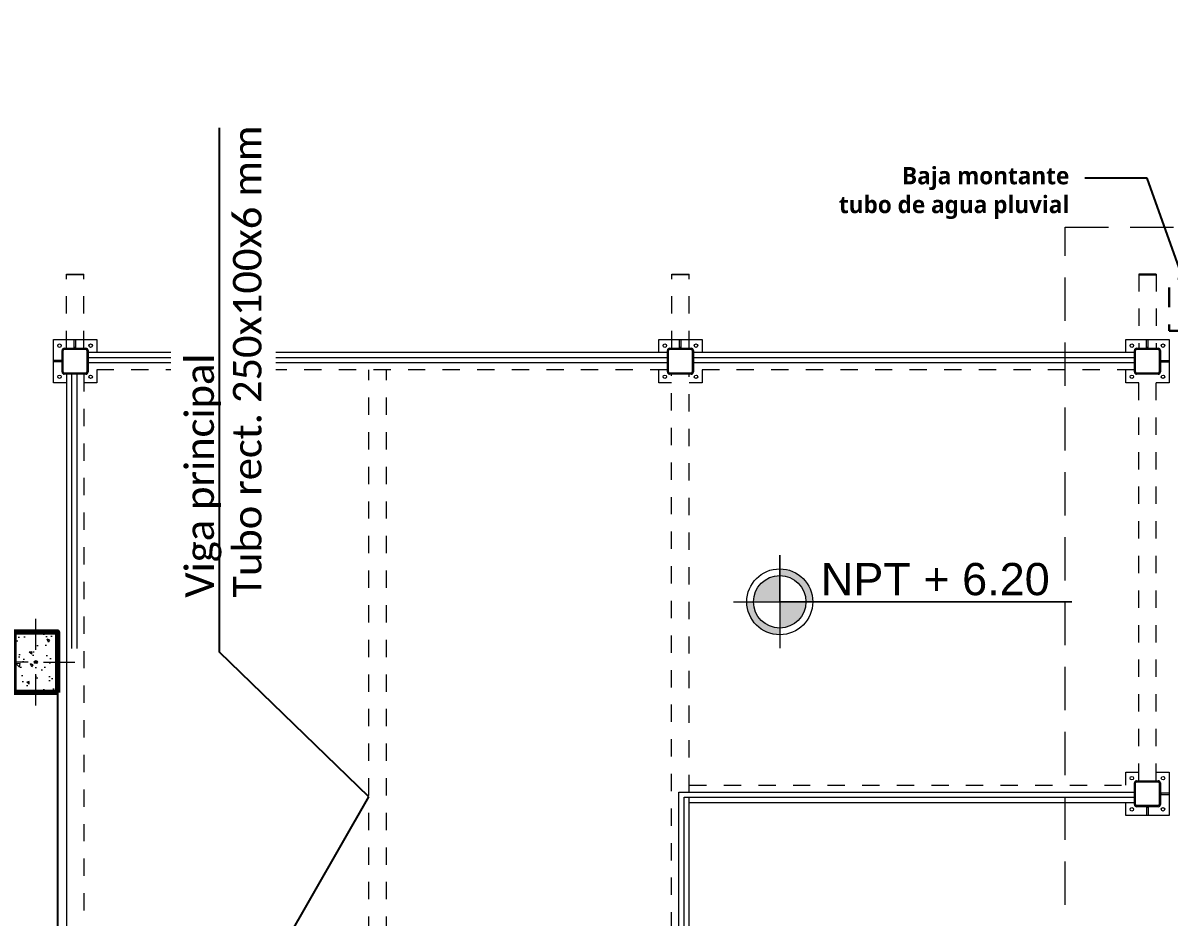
# Model space of a CAD drawing. Header units: millimetres. Extents: x 1 to 121, y 0 to 90.
# Drawn here: x 60.77 to 67.4, y 21.73 to 26.89 of the extents above; entities that cross this region are included whole.
import ezdxf
from ezdxf import colors
from ezdxf.entities.mleader import LeaderData, LeaderLine
from ezdxf.math import Vec2, Vec3

# ---------------------------------------------------------------- set-up
doc = ezdxf.new("R2010")
doc.units = ezdxf.units.MM
doc.linetypes.add('DASHED2', pattern=[0.375, 0.25, -0.125])
doc.linetypes.add('HIDDEN2', pattern=[0.1875, 0.125, -0.0625])
for name, color, linetype, lineweight in [('A-FLOR-HRAL', 11, 'Continuous', 9), ('barandas tipo 1', 200, 'Continuous', 20), ('COLUMNAS 50', 32, 'Continuous', 70), ('GRAFO 0 BLANCO', 7, 'Continuous', 0), ('GRAFO 02', 7, 'Continuous', 20), ('GRAFO00', 7, 'Continuous', 0), ('GRAFO01', 7, 'Continuous', 0), ('letras sr', 7, 'Continuous', 5), ('linea0016', 144, 'HIDDEN2', 9), ('MK-DIRECTRICES', 7, 'Continuous', 9), ('MK-LINEAS GENERALES', 7, 'Continuous', 15), ('proyecciones', 1, 'DASHED2', 5), ('TEXTO 100', 7, 'Continuous', 20)]:
    doc.layers.add(name, color=color, linetype=linetype, lineweight=lineweight)
doc.layers.add('Estructura – Carga', color=7, linetype='Continuous')
doc.styles.add('DIRECTRICES NOMBRES', font='calibril.ttf')
doc.styles.add('JOS', font='arial.ttf', dxfattribs={"height": 1})
doc.styles.get("Standard").update_dxf_attribs({"font": 'arial.ttf'})

# ---------------------------------------------------------------- blocks, each defined once
blk = doc.blocks.new('columna pasillos')
at = {"layer": 'GRAFO 0 BLANCO'}
h = blk.add_hatch(dxfattribs=at)
h.set_pattern_fill('AR-CONC', color=256, scale=0.024, angle=-90)
h.set_pattern_definition([(320, (0, 0), (-0.015060515, -0.17214244), [0.018, -0.198]), (265, (0, 0), (0.18052611, 0.03330032), [0.0144, -0.1584]), (10.45144, (-0.00126, -0.01435), (0.1654656, -0.13884213), [0.01529765, -0.16827411]), (316.1842, (0.048, -7e-10), (-0.03972463, -0.25613792), [0.027, -0.297]), (6.63563, (0.0447, -0.02134), (0.23378846, -0.22431887), [0.02294648, -0.2524113]), (261.18416, (0.048, -7e-10), (0.23378846, -0.22431887), [0.0216, -0.2376]), (291, (0.036, -0.024), (-0.096628536, -0.14325769), [0.018, -0.198]), (236, (0.036, -0.024), (0.17403601, -0.05839568), [0.0144, -0.1584]), (341.45144, (0.02795, -0.03594), (0.07740747, -0.20165337), [0.01529765, -0.16827411]), (307.5, (0, 0), (0.079894525, -0.002918366), [0, -0.15648, 0, -0.1608, 0, -0.159]), (277.5, (0, 0), (0.09465881, -0.06313669), [0, -0.09168, 0, -0.15288, 0, -0.0606]), (237.5, (7e-10, 0.05352), (-0.005413171, -0.128117385), [0, -0.06, 0, -0.1872, 0, -0.2484]), (227.5, (1e-09, 0.07752), (0.024025194, -0.13996468), [0, -0.078, 0, -0.12432, 0, -0.1764])])
h.paths.add_polyline_path([(-235.5347, 35.024), (-235.7847, 35.024), (-235.7847, 34.674), (-235.5347, 34.674)])
h.paths.add_polyline_path([(-235.651, 34.849, -1), (-235.6684, 34.849, -1)], flags=16)
at = {"layer": 'COLUMNAS 50', "color": 1, "linetype": 'Continuous', "lineweight": 9}
for p, q in [((-235.6597, 35.099), (-235.6597, 34.919)), ((-235.7047, 34.849), (-235.8847, 34.849)), ((-235.6147, 34.849), (-235.4347, 34.849)), ((-235.6597, 34.779), (-235.6597, 34.599))]:
    blk.add_line(p, q, dxfattribs=at)
at = {"layer": 'COLUMNAS 50', "linetype": 'Continuous'}
blk.add_lwpolyline([(-235.7847, 35.024), (-235.5347, 35.024), (-235.5347, 34.674), (-235.7847, 34.674)], close=True, dxfattribs=at)
at = {"layer": 'COLUMNAS 50', "color": 1, "linetype": 'Continuous', "lineweight": 9}
blk.add_circle((-235.6597, 34.849), 0.00871, dxfattribs=at)
blk.add_point((-235.6597, 34.849), dxfattribs=at)

msp = doc.modelspace()

# ---------------------------------------------------------------- hatches: boundary and pattern name
at = {"layer": 'MK-LINEAS GENERALES', "linetype": 'Continuous'}
h = msp.add_hatch(dxfattribs=at)
h.set_pattern_fill('ANSI32', scale=0.075, angle=90, style=0)
h.set_pattern_definition([(135, (50.6658, -93.4923), (-0.5051394, -0.5051394), []), (135, (50.6658, -93.1555), (-0.5051394, -0.5051394), [])])
edge = h.paths.add_edge_path(flags=0)
edge.add_arc((64.6367, 25.0012), 0.0126, 360, 450)
edge.add_line((64.6367, 25.0138), (64.5119, 25.0138))
edge.add_arc((64.5119, 25.0012), 0.0126, 90, 180)
edge.add_line((64.4993, 25.0012), (64.4993, 24.8764))
edge.add_arc((64.5119, 24.8764), 0.0126, 180, 270)
edge.add_line((64.5119, 24.8638), (64.6367, 24.8638))
edge.add_arc((64.6367, 24.8764), 0.0126, 270, 360)
edge.add_line((64.6493, 24.8764), (64.6493, 25.0012))
edge = h.paths.add_edge_path(flags=0)
edge.add_line((64.5056, 24.8764), (64.5056, 25.0012))
edge.add_arc((64.5119, 25.0012), 0.0063, 90, 180, ccw=False)
edge.add_line((64.5119, 25.0075), (64.6367, 25.0075))
edge.add_arc((64.6367, 25.0012), 0.0063, 360, 450, ccw=False)
edge.add_line((64.643, 25.0012), (64.643, 24.8764))
edge.add_arc((64.6367, 24.8764), 0.0063, 270, 360, ccw=False)
edge.add_line((64.6367, 24.8701), (64.5119, 24.8701))
edge.add_arc((64.5119, 24.8764), 0.0063, 180, 270, ccw=False)
at = {"layer": 'TEXTO 100', "ltscale": 1.3}
h = msp.add_hatch(color=256, dxfattribs=at)
edge = h.paths.add_edge_path()
edge.add_line((65.3001, 23.5482), (65.1484, 23.5482))
edge.add_line((65.1484, 23.5482), (65.1484, 23.3965))
edge.add_arc((65.1484, 23.5482), 0.1517, 270, 360)
edge = h.paths.add_edge_path()
edge.add_arc((65.1484, 23.5482), 0.1517, 90, 180)
edge.add_line((64.9966, 23.5482), (65.1484, 23.5482))
edge.add_line((65.1484, 23.5482), (65.1484, 23.6999))
edge = h.paths.add_edge_path()
edge.add_line((65.1484, 23.7387), (65.1484, 23.6999))
edge.add_arc((65.1484, 23.5482), 0.1517, 0, 90, ccw=False)
edge.add_line((65.3001, 23.5482), (65.3388, 23.5482))
edge.add_arc((65.1484, 23.5482), 0.1905, 0, 90)
msp.add_hatch(color=256, dxfattribs=at).paths.add_polyline_path([(64.9966, 23.5482), (64.9579, 23.5482, 0.416353), (65.1497, 23.3577), (65.1497, 23.3965, -0.416899)])

# ---------------------------------------------------------------- linework, layer by layer
at = {"layer": 'A-FLOR-HRAL'}
for p, q in [((64.4993, 24.9588), (61.1493, 24.9588)), ((64.4993, 24.9288), (61.1493, 24.9288)), ((67.1993, 24.959), (64.6493, 24.959)), ((67.1993, 24.929), (64.6493, 24.929)), ((61.0543, 24.8638), (61.0543, 23.2776)), ((61.0843, 24.8638), (61.0843, 23.2776)), ((64.5651, 22.4486), (67.1993, 22.4486)), ((64.5651, 21.2538), (64.5651, 22.4486)), ((64.5951, 22.4186), (67.1993, 22.4186)), ((64.5951, 21.2538), (64.5951, 22.4186))]:
    msp.add_line(p, q, dxfattribs=at)
at = {"layer": 'barandas tipo 1'}
for p, q in [((64.4993, 24.9888), (61.1493, 24.9888)), ((67.1993, 24.989), (64.6493, 24.989)), ((67.1993, 24.9886), (64.6493, 24.9886)), ((61.0243, 24.8638), (61.0243, 23.3747)), ((61.0243, 23.3747), (61.0243, 21.2538)), ((64.6251, 22.3886), (67.1993, 22.3886)), ((64.6251, 21.2538), (64.6251, 22.3886))]:
    msp.add_line(p, q, dxfattribs=at)
at = {"layer": 'Estructura – Carga', "color": 7}
msp.add_line((60.9724, 23.0247), (60.9724, 21.0659), dxfattribs=at)
at = {"layer": 'GRAFO 02', "ltscale": 0.4}
for p, q in [((60.9724, 23.3747), (60.9724, 23.3747)), ((60.9724, 23.2735), (60.9724, 23.2735))]:
    msp.add_line(p, q, dxfattribs=at)
at = {"layer": 'GRAFO00', "color": 252, "linetype": 'DASHED2', "lineweight": 0}
msp.add_lwpolyline([(97.3727, 25.7138), (107.9414, 25.7138), (107.9414, 15.4219), (66.7994, 15.4219), (66.7994, 25.7138), (93.874, 25.7138)], dxfattribs=at)
at = {"layer": 'linea0016', "linetype": 'HIDDEN2', "lineweight": 30, "ltscale": 0.9, "flags": 128}
msp.add_lwpolyline([(67.3993, 25.114), (67.6493, 25.114), (67.6493, 25.414), (67.3993, 25.414)], close=True, dxfattribs=at)
at = {"layer": 'MK-LINEAS GENERALES', "color": 7, "linetype": 'Continuous'}
for p, q in [((60.9493, 24.8138), (60.9493, 25.0638)), ((60.9493, 25.0638), (61.1993, 25.0638)), ((61.0698, 25.0138), (61.0698, 25.0638)), ((61.0788, 25.0138), (61.0788, 25.0638)), ((61.1993, 25.0638), (61.1993, 24.9888)), ((64.4493, 24.9888), (64.4493, 25.0638)), ((64.4493, 25.0638), (64.6993, 25.0638)), ((64.5698, 25.0138), (64.5698, 25.0638)), ((64.5788, 25.0138), (64.5788, 25.0638)), ((64.6993, 25.0638), (64.6993, 24.989)), ((67.1493, 25.0638), (67.3993, 25.0638)), ((67.1493, 24.989), (67.1493, 25.0638)), ((67.2698, 25.0138), (67.2698, 25.0638)), ((67.2788, 25.0138), (67.2788, 25.0638)), ((67.3993, 25.0638), (67.3993, 24.8138)), ((60.9993, 24.8764), (60.9993, 25.0012)), ((61.0056, 24.8764), (61.0056, 25.0012)), ((61.0119, 25.0138), (61.1367, 25.0138)), ((61.0119, 25.0075), (61.1367, 25.0075)), ((61.0788, 25.0188), (61.0698, 25.0188)), ((61.0788, 25.0138), (61.0698, 25.0138)), ((61.143, 25.0012), (61.143, 24.8764)), ((61.1493, 25.0012), (61.1493, 24.8764)), ((64.4993, 24.8764), (64.4993, 25.0012)), ((64.5056, 24.8764), (64.5056, 25.0012)), ((64.5119, 25.0138), (64.6367, 25.0138)), ((64.5119, 25.0075), (64.6367, 25.0075)), ((64.5788, 25.0188), (64.5698, 25.0188)), ((64.5788, 25.0138), (64.5698, 25.0138)), ((64.643, 25.0012), (64.643, 24.8764)), ((64.6493, 25.0012), (64.6493, 24.8764)), ((67.1993, 24.8764), (67.1993, 25.0012)), ((67.2056, 24.8764), (67.2056, 25.0012)), ((67.2119, 25.0138), (67.3367, 25.0138)), ((67.2119, 25.0075), (67.3367, 25.0075)), ((67.2788, 25.0188), (67.2698, 25.0188)), ((67.2788, 25.0138), (67.2698, 25.0138)), ((67.343, 25.0012), (67.343, 24.8764)), ((67.3493, 25.0012), (67.3493, 24.8764)), ((60.9993, 24.9433), (60.9493, 24.9433)), ((60.9993, 24.9343), (60.9493, 24.9343)), ((60.9943, 24.9343), (60.9943, 24.9433)), ((67.3493, 24.9433), (67.3993, 24.9433)), ((67.3493, 24.9343), (67.3993, 24.9343)), ((67.3543, 24.9343), (67.3543, 24.9433)), ((61.1367, 24.8701), (61.0119, 24.8701)), ((61.1367, 24.8638), (61.0119, 24.8638)), ((61.1993, 24.8888), (61.1993, 24.8138)), ((64.4493, 24.8138), (64.4493, 24.8888)), ((64.6367, 24.8701), (64.5119, 24.8701)), ((64.6367, 24.8638), (64.5119, 24.8638)), ((64.6993, 24.8886), (64.6993, 24.8138)), ((67.1493, 24.8138), (67.1493, 24.8886)), ((67.3367, 24.8701), (67.2119, 24.8701)), ((67.3367, 24.8638), (67.2119, 24.8638)), ((61.0243, 24.8138), (60.9493, 24.8138)), ((61.1993, 24.8138), (61.1243, 24.8138)), ((64.5235, 24.8138), (64.4493, 24.8138)), ((64.6993, 24.8138), (64.6251, 24.8138)), ((67.2243, 24.8138), (67.1493, 24.8138)), ((67.3993, 24.8138), (67.3243, 24.8138)), ((67.1493, 22.489), (67.1493, 22.5638)), ((67.1493, 22.5638), (67.2243, 22.5638)), ((67.3243, 22.5638), (67.3993, 22.5638)), ((67.3993, 22.5638), (67.3993, 22.3138)), ((67.1993, 22.3764), (67.1993, 22.5012)), ((67.2056, 22.3764), (67.2056, 22.5012)), ((67.2119, 22.5138), (67.3367, 22.5138)), ((67.2119, 22.5075), (67.3367, 22.5075)), ((67.343, 22.5012), (67.343, 22.3764)), ((67.3493, 22.5012), (67.3493, 22.3764)), ((67.3493, 22.4433), (67.3993, 22.4433)), ((67.3493, 22.4343), (67.3993, 22.4343)), ((67.3543, 22.4343), (67.3543, 22.4433)), ((67.1493, 22.3138), (67.1493, 22.3886)), ((67.3367, 22.3701), (67.2119, 22.3701)), ((67.3367, 22.3638), (67.2119, 22.3638)), ((67.2698, 22.3638), (67.2698, 22.3138)), ((67.2788, 22.3588), (67.2698, 22.3588)), ((67.2788, 22.3638), (67.2788, 22.3138)), ((67.3993, 22.3138), (67.1493, 22.3138))]:
    msp.add_line(p, q, dxfattribs=at)
for centre in [(60.9843, 25.0288), (61.1643, 25.0288), (64.4843, 25.0288), (64.6643, 25.0288), (67.1843, 25.0288), (67.3643, 25.0288), (60.9843, 24.8488), (61.1643, 24.8488), (64.4843, 24.8488), (64.6643, 24.8488), (67.1843, 24.8488), (67.3643, 24.8488), (67.1843, 22.5288), (67.3643, 22.5288), (67.1843, 22.3488), (67.3643, 22.3488)]:
    msp.add_circle(centre, 0.00992, dxfattribs=at)
for centre, radius, start, end in [((61.0119, 25.0012), 0.0126, 90, 180), ((61.0119, 25.0012), 0.0063, 90, 180), ((61.1367, 25.0012), 0.0126, 0, 90), ((61.1367, 25.0012), 0.0063, 0, 90), ((64.5119, 25.0012), 0.0126, 90, 180), ((64.5119, 25.0012), 0.0063, 90, 180), ((64.6367, 25.0012), 0.0126, 0, 90), ((64.6367, 25.0012), 0.0063, 0, 90), ((67.2119, 25.0012), 0.0126, 90, 180), ((67.2119, 25.0012), 0.0063, 90, 180), ((67.3367, 25.0012), 0.0126, 0, 90), ((67.3367, 25.0012), 0.0063, 0, 90), ((61.0119, 24.8764), 0.0126, 180, 270), ((61.0119, 24.8764), 0.0063, 180, 270), ((61.1367, 24.8764), 0.0126, 270, 0), ((61.1367, 24.8764), 0.0063, 270, 0), ((64.5119, 24.8764), 0.0126, 180, 270), ((64.5119, 24.8764), 0.0063, 180, 270), ((64.6367, 24.8764), 0.0126, 270, 0), ((64.6367, 24.8764), 0.0063, 270, 0), ((67.2119, 24.8764), 0.0126, 180, 270), ((67.2119, 24.8764), 0.0063, 180, 270), ((67.3367, 24.8764), 0.0063, 270, 0), ((67.3367, 24.8764), 0.0126, 270, 0), ((67.2119, 22.5012), 0.0126, 90, 180), ((67.2119, 22.5012), 0.0063, 90, 180), ((67.3367, 22.5012), 0.0126, 0, 90), ((67.3367, 22.5012), 0.0063, 0, 90), ((67.2119, 22.3764), 0.0126, 180, 270), ((67.2119, 22.3764), 0.0063, 180, 270), ((67.3367, 22.3764), 0.0063, 270, 0), ((67.3367, 22.3764), 0.0126, 270, 0)]:
    msp.add_arc(centre, radius, start, end, dxfattribs=at)
at = {"layer": 'proyecciones', "linetype": 'HIDDEN2', "ltscale": 0.5}
for p, q in [((61.0243, 25.4426), (61.1243, 25.4426)), ((61.0243, 25.0138), (61.0243, 25.4426)), ((61.1243, 25.4386), (61.0243, 25.4386)), ((61.0273, 25.4387), (61.0273, 25.4425)), ((61.0273, 25.4425), (61.1213, 25.4425)), ((61.1213, 25.4387), (61.0273, 25.4387)), ((61.1213, 25.4425), (61.1213, 25.4387)), ((61.1243, 25.0138), (61.1243, 25.4426)), ((64.5243, 25.4426), (64.6243, 25.4426)), ((64.5243, 25.0138), (64.5243, 25.4426)), ((64.6243, 25.4386), (64.5243, 25.4386)), ((64.5273, 25.4387), (64.5273, 25.4425)), ((64.5273, 25.4425), (64.6213, 25.4425)), ((64.6213, 25.4387), (64.5273, 25.4387)), ((64.6213, 25.4425), (64.6213, 25.4387)), ((64.6243, 25.0138), (64.6243, 25.4426)), ((67.2243, 25.4426), (67.2243, 25.0138)), ((67.3243, 25.4426), (67.2243, 25.4426)), ((67.2243, 25.4386), (67.3243, 25.4386)), ((67.3213, 25.4425), (67.2273, 25.4425)), ((67.2273, 25.4425), (67.2273, 25.4387)), ((67.2273, 25.4387), (67.3213, 25.4387)), ((67.3213, 25.4387), (67.3213, 25.4425)), ((67.3243, 25.4426), (67.3243, 25.0138)), ((61.1243, 24.8638), (61.1243, 21.2538)), ((64.4993, 24.8888), (61.1493, 24.8888)), ((62.7735, 21.2288), (62.7735, 24.8888)), ((62.8751, 21.2288), (62.8751, 24.8888)), ((64.5235, 21.2538), (64.5235, 24.8638)), ((64.6251, 22.4486), (64.6251, 24.8638)), ((67.1993, 24.8886), (64.6493, 24.8886)), ((67.2243, 22.5138), (67.2243, 24.8638)), ((67.3243, 22.5138), (67.3243, 24.8638)), ((64.6251, 22.4886), (67.1993, 22.4886)), ((64.6251, 22.3886), (64.6251, 22.4186))]:
    msp.add_line(p, q, dxfattribs=at)
at = {"layer": 'TEXTO 100', "ltscale": 1.3}
msp.add_lwpolyline([(64.8808, 23.5482), (66.8379, 23.5482), (65.1497, 23.5482), (65.1497, 23.8171), (65.1497, 23.2793)], dxfattribs=at)
for radius in [0.1905, 0.1517]:
    msp.add_circle((65.1484, 23.5482), radius, dxfattribs=at)

# ---------------------------------------------------------------- block references
at = {"layer": 'COLUMNAS 50', "rotation": 180}
msp.add_blockref('columna pasillos', (-174.8123, 58.0487), dxfattribs=at)

# ---------------------------------------------------------------- texts
at = {"layer": 'GRAFO01', "style": 'JOS'}
msp.add_text('NPT + 6.20', height=0.18632, rotation=0, dxfattribs=at).set_placement((65.3858, 23.5863))

# ---------------------------------------------------------------- leaders
at = {"layer": 'letras sr', "linetype": 'Continuous'}
ml = msp.add_multileader_mtext('Standard', dxfattribs=at)
ml.set_content('{\\fTrebuchet MS|b1|i0|c0|p34;Baja montante\\Ptubo de agua pluvial}', color=256)
ml.set_leader_properties()
ml.build(insert=Vec2(0, 0))
ml.multileader.update_dxf_attribs({"dogleg_length": 0.36, "arrow_head_size": 0.18})
ctx = ml.context
ctx.base_point, ctx.char_height, ctx.arrow_head_size, ctx.landing_gap_size, ctx.plane_origin = Vec3(65.4331, 25.9969), 0.1, 0.18, 0.09, Vec3(67.1795, 26.66)
ctx.text_align_type = 2
notes = []
notes.append((ctx, [(0, (1, 1, 0), (67.2724, 25.9969), (-1, 0), 0.36, [(0, [(67.5384, 25.2544)], 0, [])])]))
ctx.mtext.insert, ctx.mtext.width, ctx.mtext.alignment, ctx.mtext.flow_direction = Vec3(66.8224, 26.0611), 1.571009, 3, 5
for ctx, leaders in notes:
    for number, flags, end, landing, length, lines in leaders:
        leader = LeaderData()
        leader.index, (leader.has_last_leader_line, leader.has_dogleg_vector, leader.attachment_direction) = number, flags
        leader.last_leader_point, leader.dogleg_vector, leader.dogleg_length = Vec3(end), Vec3(landing), length
        for number, points, colour, breaks in lines:
            line = LeaderLine()
            line.index, line.vertices, line.color, line.breaks = number, Vec3.list(points), colors.encode_raw_color(colour), breaks
            leader.lines.append(line)
        ctx.leaders.append(leader)

# ---------------------------------------------------------------- next in the draw order: leaders
at = {"layer": 'MK-DIRECTRICES'}
ml = msp.add_multileader_mtext('Standard', dxfattribs=at)
ml.set_content('\\A1;Viga principal\\PTubo rect. 250x100x6 mm', color=256, style='DIRECTRICES NOMBRES')
ml.set_leader_properties(color=1)
ml.build(insert=Vec2(0, 0))
ml.multileader.update_dxf_attribs({"text_left_attachment_type": 6, "text_right_attachment_type": 6, "dogleg_length": 4, "arrow_head_size": 0.1125})
ctx = ml.context
ctx.base_point, ctx.char_height, ctx.arrow_head_size, ctx.landing_gap_size, ctx.plane_origin, ctx.plane_x_axis, ctx.plane_y_axis = Vec3(61.91, 23.557), 0.165, 0.1125, 0.015, Vec3(56.8726, 24.076), Vec3(0, 1), Vec3(-1, 0)
ctx.left_attachment, ctx.right_attachment = 6, 6
notes = []
notes.append((ctx, [(0, (1, 1, 0), (61.91, 23.257), (0, 1), 0.3, [(0, [(62.0882, 21.2288), (62.7735, 22.4201)], 0, [])])]))
ctx.mtext.insert, ctx.mtext.text_direction, ctx.mtext.rotation, ctx.mtext.width, ctx.mtext.defined_height, ctx.mtext.flow_direction = Vec3(61.712, 23.572), Vec3(0, 1), 1.570796, 3.239358, 0.7548, 5
ctx.mtext.has_bg_fill, ctx.mtext.bg_color, ctx.mtext.bg_scale_factor, ctx.mtext.bg_transparency, ctx.mtext.use_window_bg_color = 1, -1027028792, 1.5, 0, 1
for ctx, leaders in notes:
    for number, flags, end, landing, length, lines in leaders:
        leader = LeaderData()
        leader.index, (leader.has_last_leader_line, leader.has_dogleg_vector, leader.attachment_direction) = number, flags
        leader.last_leader_point, leader.dogleg_vector, leader.dogleg_length = Vec3(end), Vec3(landing), length
        for number, points, colour, breaks in lines:
            line = LeaderLine()
            line.index, line.vertices, line.color, line.breaks = number, Vec3.list(points), colors.encode_raw_color(colour), breaks
            leader.lines.append(line)
        ctx.leaders.append(leader)

doc.saveas('drawing.dxf')
